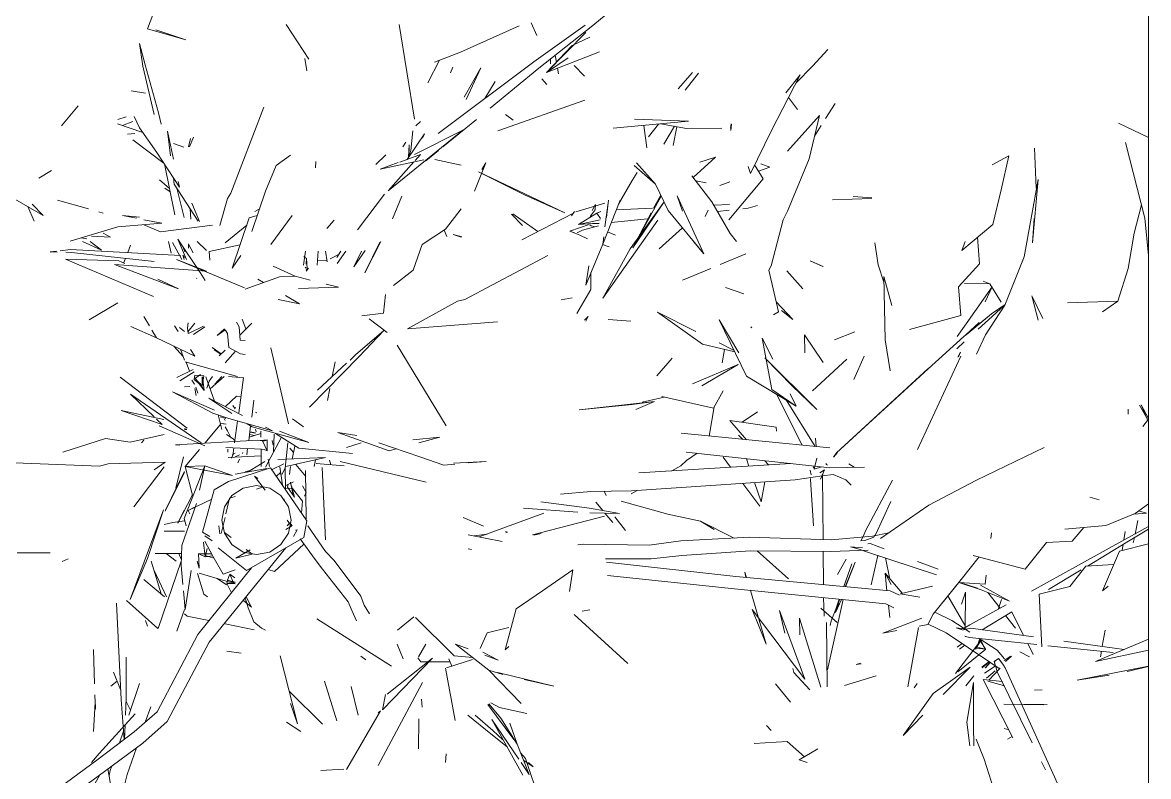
# Model space of a CAD drawing. Header units: millimetres. Extents: x -67152 to -48359, y -6192 to 21191.
# Drawn here: x -64962.7 to -64803.6, y 2557 to 2663.4 of the extents above; entities that cross this region are included whole.
import ezdxf

# ---------------------------------------------------------------- set-up
doc = ezdxf.new("R2010")
doc.units = ezdxf.units.MM
for name, color, linetype, lineweight in [('G-IMPT', 8, 'Continuous', 9), ('I-FURN', 30, 'Continuous', 9), ('L-PLNT', 71, 'Continuous', 9)]:
    doc.layers.add(name, color=color, linetype=linetype, lineweight=lineweight)

# ---------------------------------------------------------------- blocks, each defined once
blk = doc.blocks.new('PM_001 - PM_001-3564975-Nivel 1 Oficinas')
at = {"layer": 'I-FURN'}
blk.add_line((1578.57, -1900), (1578.57, 400), dxfattribs=at)
blk = doc.blocks.new('JARDIN VERTICAL_02 - JARDIN VERTICAL_02-V27-Nivel 1 Oficinas')
at = {"layer": 'G-IMPT'}
for p, q in [((-511.03, 85.77), (-509.02, 89.98)), ((-497.62, 89.47), (-508.31, 86.76)), ((-497.62, 89.47), (-492.37, 89.98)), ((-469.36, 89.98), (-471.3, 88.94)), ((-469.29, 89.81), (-471.29, 88.93)), ((-469.15, 89.9), (-471.22, 88.71)), ((-468.23, 89.18), (-469.26, 89.98)), ((-455.96, 88.09), (-457.31, 89.98)), ((-456, 89.7), (-456.31, 88.58)), ((-456, 89.7), (-455.85, 87.92)), ((-454.12, 89.98), (-452.29, 86.66)), ((-453.76, 89.98), (-451.9, 86.91)), ((-451.67, 89.98), (-450.62, 85.91)), ((-435.05, 82.51), (-438.21, 89.98)), ((-435.05, 82.51), (-436.64, 89.98)), ((-432.41, 79.93), (-434.41, 89.98)), ((-433.64, 86.97), (-434.34, 89.98)), ((-495.53, 87.96), (-499.52, 88.98)), ((-495.53, 87.96), (-490.55, 87.13)), ((-455.96, 88.09), (-454.26, 83.97)), ((-454.96, 88.5), (-453.03, 88.09)), ((-452.55, 87.99), (-451.81, 87.83)), ((-490.55, 87.13), (-485.93, 85.67)), ((-469.95, 87.13), (-470.69, 87.11)), ((-453.41, 86.7), (-452.21, 86.51)), ((-448.66, 80.12), (-452.29, 86.66)), ((-448.53, 81.35), (-451.9, 86.91)), ((-451.6, 86.42), (-450.71, 86.28)), ((-445.03, 83.47), (-450.62, 85.91)), ((-436.76, 86.56), (-436.96, 85.18)), ((-485.7, 78.53), (-485.93, 85.67)), ((-484.43, 83.5), (-485.93, 85.67)), ((-448.52, 81.14), (-448.76, 85.1)), ((-445.68, 84.31), (-445.03, 83.47)), ((-437.95, 78.01), (-436.96, 85.18)), ((-437.29, 75.77), (-436.33, 85)), ((-433.14, 84.45), (-432.41, 79.93)), ((-457.88, 83.03), (-458.26, 81.68)), ((-453.76, 78.17), (-454.26, 83.97)), ((-439.48, 83.86), (-437.2, 83.46)), ((-436.5, 83.34), (-435.71, 83.2)), ((-448.52, 81.14), (-445.65, 78.88)), ((-452.05, 79.18), (-453.99, 80.86)), ((-445, 73.44), (-448.66, 80.12)), ((-445.21, 75.85), (-448.02, 80.49)), ((-452.05, 79.18), (-451.85, 75.59)), ((-445.65, 78.88), (-444.57, 74.56)), ((-434.14, 69.73), (-414.47, 78.67)), ((-483.49, 75.08), (-486.68, 73.52)), ((-460.66, 65.67), (-465.26, 75.24)), ((-451.85, 75.59), (-448.07, 72.54)), ((-444.57, 74.56), (-437.14, 74.94)), ((-430.99, 73.86), (-431.08, 74.95)), ((-430.99, 73.86), (-431.06, 74.96)), ((-428.97, 75.65), (-429.05, 69.55)), ((-428.95, 75.21), (-429.05, 69.55)), ((-420.88, 74.89), (-419.74, 75.45)), ((-501.88, 74.12), (-507.54, 73.88)), ((-492.17, 72.4), (-503.11, 74.39)), ((-503.11, 74.39), (-494.16, 73.62)), ((-497.6, 73.84), (-494.16, 73.62)), ((-486.68, 73.52), (-483.24, 74.42)), ((-439.75, 64.91), (-438.54, 73.74)), ((-438.44, 64.68), (-437.45, 74.19)), ((-437.58, 72.92), (-436.05, 73.69)), ((-436.43, 71.8), (-435.72, 73.17)), ((-433.61, 68.61), (-423.58, 73.56)), ((-492.17, 72.4), (-485.38, 69.7)), ((-448.07, 72.54), (-450.03, 65.24)), ((-442.08, 70.68), (-438.73, 72.35)), ((-501.66, 69.17), (-506.42, 70.24)), ((-505.19, 67.92), (-506.42, 70.24)), ((-443.58, 70.37), (-445.85, 66.24)), ((-443.58, 70.37), (-445.18, 66.34)), ((-439.54, 66.47), (-442.08, 70.68)), ((-441.55, 69.8), (-439.74, 71.21)), ((-435.81, 70.56), (-435.21, 69.62)), ((-435.8, 70.62), (-435.06, 69.78)), ((-432.5, 66.61), (-424.29, 70.84)), ((-425.59, 69.62), (-425.4, 70.26)), ((-424.09, 70.06), (-424.49, 70.73)), ((-501.66, 69.17), (-496.76, 67.98)), ((-485.77, 69.17), (-488.38, 67.57)), ((-485.47, 69.73), (-484.16, 67.81)), ((-485.42, 69.7), (-483.75, 67.89)), ((-485.38, 69.7), (-481.19, 66.97)), ((-444.81, 67.28), (-442.57, 69.02)), ((-443.79, 69.21), (-442.41, 68.73)), ((-440.23, 64.75), (-443.04, 69.86)), ((-438.32, 66.08), (-436.68, 68.61)), ((-436.68, 68.61), (-435.43, 69.65)), ((-435.5, 68.81), (-434.48, 69.54)), ((-434.9, 69.22), (-435.5, 68.81)), ((-435.13, 69.07), (-435.5, 68.81)), ((-435.5, 68.81), (-435.06, 68.18)), ((-435.06, 68.18), (-434.32, 68.42)), ((-434.89, 67.7), (-434.08, 68.89)), ((-434.48, 69.54), (-434.34, 69.59)), ((-434.34, 69.59), (-434.14, 69.73)), ((-434.32, 68.42), (-433.61, 68.61)), ((-432.41, 67.45), (-434.12, 69.04)), ((-432.22, 69.34), (-432.5, 66.61)), ((-432.3, 67.29), (-431.61, 69.66)), ((-493.09, 63.64), (-496.76, 67.98)), ((-488.38, 67.57), (-488.75, 66.65)), ((-488.38, 67.57), (-488.43, 63.99)), ((-482.71, 64.25), (-487.96, 67.9)), ((-485.81, 66.91), (-487.96, 67.9)), ((-484.16, 67.81), (-481.15, 64.22)), ((-483.9, 67.51), (-480.93, 63.92)), ((-483.9, 67.51), (-481.15, 64.22)), ((-483.75, 67.89), (-481.97, 65.91)), ((-481.19, 66.97), (-478.42, 65.67)), ((-452.4, 67.72), (-453.24, 67.83)), ((-445.96, 66.89), (-447.23, 67.06)), ((-446.19, 63.17), (-445.96, 66.89)), ((-439.11, 61.4), (-434.89, 67.7)), ((-438.18, 66.1), (-436.8, 66.96)), ((-436.8, 66.96), (-438.07, 66.24)), ((-438.07, 66.24), (-436.77, 66.95)), ((-436.77, 66.95), (-438.02, 66.29)), ((-437.07, 65.75), (-436.79, 67.02)), ((-436.79, 67.02), (-436.92, 65.68)), ((-436.92, 65.68), (-436.8, 66.96)), ((-436.8, 66.96), (-436.77, 66.95)), ((-436.07, 66.09), (-436.77, 66.95)), ((-435, 68.32), (-435.06, 68.18)), ((-435.06, 68.18), (-434.68, 68.3)), ((-435.05, 67.46), (-434.26, 66.42)), ((-434.16, 66.47), (-435.02, 67.5)), ((-434.94, 67.62), (-434.16, 66.93)), ((-434.93, 67.63), (-434.16, 66.97)), ((-434.38, 68.32), (-433.4, 66.8)), ((-433.76, 68.32), (-432.69, 67.12)), ((-417.13, 68.07), (-421.29, 66.77)), ((-491.21, 66.1), (-494.95, 65.84)), ((-491.21, 66.1), (-487.93, 63.15)), ((-481.21, 64.22), (-482.93, 66.06)), ((-460.66, 65.67), (-457.12, 58.94)), ((-446.65, 63.54), (-449.83, 66.07)), ((-445.18, 66.34), (-446.18, 63.33)), ((-445.41, 65.81), (-446.17, 63.48)), ((-438.18, 66.1), (-438.07, 66.24)), ((-438.18, 66.1), (-438.13, 66.17)), ((-438.18, 66.1), (-436.92, 65.68)), ((-438.07, 66.24), (-438.02, 66.29)), ((-436.92, 65.68), (-438.07, 66.24)), ((-438.07, 66.24), (-436.8, 65.54)), ((-433.34, 62.72), (-438.02, 66.29)), ((-436.8, 65.54), (-438.02, 66.29)), ((-437.07, 65.75), (-437.59, 66)), ((-433.62, 63.07), (-436.01, 66.02)), ((-433.03, 65.31), (-431.6, 64.18)), ((-432.09, 65.27), (-426.09, 65.28)), ((-432.09, 65.27), (-426.47, 64.32)), ((-426, 65.28), (-423.17, 65.29)), ((-424.1, 65.65), (-421.29, 66.77)), ((-494.33, 64.07), (-493.09, 63.64)), ((-482.71, 64.25), (-480.96, 62.97)), ((-476.37, 58.84), (-480.93, 63.92)), ((-479.21, 62.91), (-480.19, 63.95)), ((-439.62, 64.09), (-444.83, 64.12)), ((-443.15, 63.55), (-444.83, 64.12)), ((-444.32, 61.65), (-440.2, 64.05)), ((-440.86, 62.19), (-439.21, 64.73)), ((-439.92, 64.19), (-440.23, 64.75)), ((-439.66, 63.57), (-439.92, 64.19)), ((-439.83, 62.81), (-439.64, 64.34)), ((-439.83, 62.81), (-439.47, 63.79)), ((-439.54, 63.8), (-439.75, 64.91)), ((-439.64, 64.34), (-439.54, 63.8)), ((-438.62, 64.02), (-438.55, 64.32)), ((-438.62, 64.02), (-438.59, 64.14)), ((-438.55, 64.32), (-438.44, 64.68)), ((-437.09, 62.96), (-437.58, 63.68)), ((-437.34, 64.04), (-436.78, 63.31)), ((-434.26, 64.79), (-430.38, 60.97)), ((-434.26, 64.79), (-430.52, 59.57)), ((-423.15, 64.77), (-426.47, 64.32)), ((-487.93, 63.15), (-483.89, 63.48)), ((-483.89, 63.48), (-481.92, 56.24)), ((-478.74, 63.42), (-478.03, 63.03)), ((-478.74, 63.42), (-478.06, 63.13)), ((-478.14, 63.46), (-464.98, 57.36)), ((-443.55, 61.03), (-446.65, 63.54)), ((-446.65, 63.54), (-441.74, 59.55)), ((-442.02, 59.78), (-440.86, 62.19)), ((-439.72, 63.2), (-439.83, 62.81)), ((-440.34, 58.85), (-439.11, 61.4)), ((-457.12, 58.94), (-452.42, 52.13)), ((-447.3, 60.03), (-450.58, 50.03)), ((-447.31, 60.03), (-450.46, 50.44)), ((-447.28, 60.02), (-450.46, 50.44)), ((-448.09, 60.29), (-449.18, 57.36)), ((-444.59, 54.89), (-445.68, 59.49)), ((-440.29, 58.82), (-441.74, 59.55)), ((-424.63, 55.33), (-430.52, 59.57)), ((-464.5, 45.91), (-476.37, 58.84)), ((-464.5, 45.91), (-476.36, 58.83)), ((-444.12, 57.68), (-444.59, 54.89)), ((-441.19, 57.97), (-439.05, 52.47)), ((-440.29, 58.82), (-440.05, 57.58)), ((-439.84, 57.51), (-431.49, 55.97)), ((-431.97, 57.31), (-431.36, 56.87)), ((-427.47, 58.12), (-424.63, 55.33)), ((-447.51, 52.77), (-444.69, 55.19)), ((-445.02, 53.51), (-444.4, 54.8)), ((-439.44, 54.43), (-439.05, 52.47)), ((-491.04, 51.82), (-488.59, 52.62)), ((-489.42, 52.61), (-485.3, 53.71)), ((-480.48, 52.79), (-489.42, 52.61)), ((-480.48, 52.79), (-476.1, 53.5)), ((-453.49, 50.03), (-460.67, 53.82)), ((-452.94, 51.41), (-457.63, 53.61)), ((-452.77, 51.02), (-453.23, 53.3)), ((-450.95, 52.65), (-451.7, 50.67)), ((-446.7, 53.46), (-449.67, 52.81)), ((-447.51, 52.77), (-445.91, 53.64)), ((-447.51, 52.77), (-445.04, 53.04)), ((-447.07, 31.69), (-445.02, 53.51)), ((-445.31, 31.5), (-443.2, 52.86)), ((-443.2, 52.86), (-442.64, 54.03)), ((-443.01, 53.26), (-441.29, 53.45)), ((-500.53, 50.9), (-500.69, 48.25)), ((-491.04, 51.82), (-494.14, 51.34)), ((-452.77, 51.22), (-452.94, 51.41)), ((-452.61, 51.18), (-452.77, 51.22)), ((-452.22, 45.14), (-452.77, 51.02)), ((-452.16, 49.92), (-452.61, 51.18)), ((-445.88, 50.8), (-450.02, 51.75)), ((-431.65, 47.04), (-433.02, 51.5)), ((-500.21, 45.37), (-500.43, 50.88)), ((-478.14, 49.81), (-474.86, 48.38)), ((-462.4, 44.98), (-462.5, 49.86)), ((-452.8, 49.74), (-453.49, 50.03)), ((-452.1, 49.34), (-452.8, 49.74)), ((-452.1, 49.34), (-452.38, 49.5)), ((-452.16, 49.92), (-452.1, 49.34)), ((-451.69, 50.35), (-451.7, 50.67)), ((-451.26, 47.89), (-451.12, 49.6)), ((-450.92, 49.1), (-450.58, 50.03)), ((-450.6, 45.1), (-450.78, 50.38)), ((-434.82, 49.31), (-434.62, 48.68)), ((-434.62, 48.68), (-434.75, 49.39)), ((-480.45, 45.65), (-481.59, 48.48)), ((-462.97, 47.64), (-462.49, 48.42)), ((-460.68, 47.23), (-459.96, 47.98)), ((-451.26, 47.89), (-450.92, 49.1)), ((-451.15, 48.28), (-451.26, 47.89)), ((-445.62, 47.13), (-449.1, 48.57)), ((-445.63, 46.93), (-448.84, 48.06)), ((-445.61, 47.18), (-448.58, 48.36)), ((-473.29, 42.54), (-477.73, 47.36)), ((-461.47, 45.46), (-460.68, 47.23)), ((-447.35, 46.06), (-449.51, 47.27)), ((-442.17, 45.71), (-443.85, 46.31)), ((-440.82, 45.14), (-443.84, 46.39)), ((-443.82, 46.63), (-441.98, 45.78)), ((-433.9, 44.63), (-443.8, 46.87)), ((-442, 45.74), (-443.26, 46.24)), ((-519.08, 42.5), (-521.43, 44.68)), ((-511.72, 44.38), (-513.84, 45.72)), ((-467.27, 23.98), (-465.22, 44.98)), ((-464.62, 24.69), (-462.4, 44.98)), ((-463.9, 45.48), (-464.58, 46.06)), ((-463.9, 45.48), (-464.5, 45.91)), ((-462.78, 44.64), (-462.86, 44.52)), ((-461.29, 43.88), (-461.47, 45.46)), ((-452.6, 33.6), (-452.22, 45.14)), ((-450.67, 33.74), (-450.6, 45.1)), ((-442.59, 43.72), (-440.54, 46.01)), ((-440.82, 45.14), (-440.15, 45)), ((-431.5, 44.59), (-440.58, 44.51)), ((-506.02, 42.04), (-512.13, 43.49)), ((-512.13, 43.49), (-507.09, 38.97)), ((-509.23, 42.8), (-510.73, 43.75)), ((-490.84, 44.01), (-491.63, 42.17)), ((-490.81, 43.98), (-491.63, 42.17)), ((-481.18, 41.38), (-477.25, 44.01)), ((-477.93, 35.8), (-470.64, 43.13)), ((-473.96, 39.64), (-470.62, 43.11)), ((-466.6, 42.95), (-465.41, 43.04)), ((-463.74, 43.15), (-462.21, 42.77)), ((-462.86, 44.52), (-462.99, 44.42)), ((-462.21, 42.77), (-462.53, 43.81)), ((-461.7, 43.57), (-462.1, 44.22)), ((-462.1, 44.22), (-461.88, 44.11)), ((-462.1, 44.22), (-460.81, 43.64)), ((-460.81, 43.64), (-461.7, 44.02)), ((-461.7, 44.02), (-461.31, 43.95)), ((-461.31, 43.95), (-452.26, 44.02)), ((-460.7, 40.09), (-461.29, 43.88)), ((-450.6, 44.03), (-445.91, 44.06)), ((-444.07, 44.09), (-441.44, 44.17)), ((-431.43, 43.68), (-441.18, 40.68)), ((-422.72, 43.28), (-421.17, 40.65)), ((-519.08, 42.5), (-516.77, 40.2)), ((-506.02, 42.04), (-498.64, 39.01)), ((-478.63, 41.45), (-481.18, 41.38)), ((-465.43, 42.9), (-472, 38.79)), ((-462.38, 42.77), (-462.52, 42.63)), ((-462.21, 42.77), (-462.38, 42.77)), ((-462.21, 42.77), (-462.32, 42.77)), ((-462.05, 42.19), (-461.4, 42.31)), ((-460.9, 42.25), (-460.73, 42.23)), ((-460.73, 42.23), (-454.21, 42.64)), ((-432.56, 41.46), (-442.39, 33.99)), ((-432.56, 41.46), (-442.27, 37.84)), ((-433.49, 39.89), (-431.07, 42.13)), ((-421.62, 41.41), (-423.77, 38.93)), ((-420.78, 41.78), (-421.17, 40.65)), ((-510.03, 36.73), (-517.86, 40.77)), ((-517.86, 40.77), (-515.32, 38.75)), ((-514.7, 39.14), (-512.99, 40.38)), ((-487.65, 41.16), (-490.2, 38.91)), ((-475.35, 33.18), (-471.12, 40.22)), ((-471.12, 40.22), (-473.45, 36.8)), ((-471.12, 40.22), (-472.84, 39.36)), ((-465.61, 41.07), (-472.8, 37.43)), ((-459.14, 16.97), (-460.7, 40.09)), ((-441.18, 40.68), (-438.8, 40.75)), ((-433.49, 39.89), (-434.09, 39.75)), ((-497.4, 38.4), (-498.64, 39.01)), ((-490.91, 36.69), (-497.4, 38.4)), ((-483.33, 39.74), (-485.85, 37.38)), ((-483.33, 39.74), (-484.6, 38.13)), ((-473.96, 39.64), (-477.93, 35.8)), ((-461.71, 18.01), (-463, 39.44)), ((-450.66, 34.72), (-446.73, 39.11)), ((-439.07, 38.59), (-442.27, 37.84)), ((-431.89, 37.29), (-429.32, 39.41)), ((-423.48, 34.29), (-423.77, 38.93)), ((-510.03, 36.73), (-503.97, 33.74)), ((-490.91, 36.69), (-490.28, 36.33)), ((-490.28, 36.33), (-484.41, 37.72)), ((-484.41, 37.72), (-484, 36.99)), ((-477.72, 36.92), (-480.69, 35.43)), ((-480.69, 35.43), (-473.45, 36.8)), ((-468.13, 37.4), (-469.07, 30.82)), ((-467.59, 37.45), (-468.13, 37.4)), ((-426.02, 36.02), (-425.3, 36.69)), ((-505.31, 35.2), (-504.86, 36.51)), ((-505.17, 34.33), (-503.19, 35.55)), ((-504.26, 34.89), (-504.86, 36.51)), ((-503.19, 35.55), (-497.4, 30.72)), ((-462.81, 36.3), (-463.4, 35.79)), ((-457.59, 35.25), (-460.41, 35.8)), ((-457.59, 35.25), (-460.31, 34.33)), ((-460.2, 32.68), (-456.98, 35.1)), ((-445.09, 33.74), (-437.51, 35.96)), ((-442.39, 33.99), (-437.51, 35.96)), ((-504.93, 33.44), (-503.97, 33.74)), ((-499.44, 34.76), (-499.04, 33.42)), ((-498.96, 32.7), (-499.04, 33.42)), ((-482.28, 33.97), (-482.18, 33.8)), ((-468.82, 32.59), (-470.31, 34.75)), ((-462.65, 33.54), (-463.69, 33.19)), ((-452.07, 23.93), (-452.6, 33.6)), ((-450.02, 24.04), (-450.67, 33.74)), ((-491.1, 29.47), (-492.61, 33.11)), ((-486.95, 32.81), (-487.85, 30.22)), ((-486.95, 32.81), (-487.85, 30.22)), ((-475.35, 33.18), (-483.3, 29.36)), ((-478.63, 32.12), (-483.3, 29.36)), ((-476.98, 32), (-474.27, 25.56)), ((-476.98, 32), (-473.95, 26.89)), ((-466.37, 33.18), (-469.07, 30.82)), ((-467.03, 32.06), (-466.42, 32.69)), ((-447.66, 32.98), (-446.93, 33.2)), ((-446.94, 33.12), (-447.66, 32.98)), ((-510.97, 31.02), (-510.32, 30.95)), ((-510.02, 31), (-510.92, 31.08)), ((-502.24, 29.42), (-502.77, 30.86)), ((-495.5, 30.91), (-499.94, 28.32)), ((-499.56, 30.78), (-499.46, 28.6)), ((-498.76, 30.76), (-498.59, 29.11)), ((-495.5, 30.91), (-494.34, 31.79)), ((-478.97, 31.44), (-480.02, 29.34)), ((-478.77, 31.54), (-479.84, 26.98)), ((-463.9, 29.9), (-462.49, 30.96)), ((-454.85, 26.71), (-452.48, 31.44)), ((-449.08, 13.42), (-447.07, 31.69)), ((-447.18, 13.56), (-445.31, 31.5)), ((-510.3, 24.72), (-510.34, 29.69)), ((-505.53, 26.6), (-506.27, 28.84)), ((-506.27, 28.84), (-503.4, 25.67)), ((-479.11, 30.08), (-477.2, 29.74)), ((-473.26, 29.9), (-470.81, 28.52)), ((-471.03, 28.64), (-466.89, 27.91)), ((-454.85, 26.71), (-453.69, 28.64)), ((-499.94, 28.32), (-503.63, 25.48)), ((-502.62, 27.5), (-502.91, 26.04)), ((-492.59, 27.16), (-500.81, 23.41)), ((-498.79, 27.78), (-497.9, 27.36)), ((-498.72, 22.15), (-492.59, 27.16)), ((-492.59, 27.16), (-494.33, 25.7)), ((-488.9, 24.15), (-490.56, 28.17)), ((-472.45, 21.22), (-470.81, 28.52)), ((-515.9, 23.55), (-518.21, 25.56)), ((-515.71, 24.53), (-518.11, 26.4)), ((-484.37, 20.63), (-479.84, 26.98)), ((-481.66, 26.04), (-484.37, 20.63)), ((-463.43, 24.74), (-464.45, 26.23)), ((-455.84, 22.08), (-454.85, 26.71)), ((-511.32, 25), (-511.6, 17.37)), ((-510.33, 14.36), (-511.32, 25)), ((-510.3, 24.72), (-510.95, 21.04)), ((-500.81, 23.41), (-498.62, 24.14)), ((-493.33, 20.85), (-496.26, 24.16)), ((-462.7, 23.92), (-463.43, 24.74)), ((-462.7, 23.92), (-461.99, 22.67)), ((-451.5, 19.47), (-452.07, 23.93)), ((-449.57, 19.75), (-450.02, 24.04)), ((-508.09, 21.52), (-510.61, 23.01)), ((-507.92, 22.86), (-510.54, 23.37)), ((-477.9, 22.7), (-475.39, 20.54)), ((-509.11, 19.36), (-510.93, 20.79)), ((-498.72, 22.15), (-502.42, 20.35)), ((-500.87, 21.1), (-499.06, 20.06)), ((-493.46, 17.15), (-500.76, 21.16)), ((-493.29, 16.77), (-499.96, 21.55)), ((-493.46, 17.15), (-499.94, 21.56)), ((-472.37, 21.55), (-471.68, 18.48)), ((-455.84, 22.08), (-457.67, 15.49)), ((-507.58, 19.12), (-510.73, 18.69)), ((-502.42, 20.35), (-505.45, 17.68)), ((-502.42, 20.35), (-505.07, 17.34)), ((-499.07, 19.94), (-498.84, 14.81)), ((-493.46, 17.15), (-498.39, 19.71)), ((-497.56, 19.19), (-497.04, 14.1)), ((-486.36, 12.91), (-497.34, 20.66)), ((-471.35, 17.05), (-471.78, 20.2)), ((-470.57, 9.58), (-471.78, 20.2)), ((-470.61, 17.56), (-471.78, 20.2)), ((-451.62, 10.23), (-451.5, 19.47)), ((-449.53, 13.3), (-449.57, 19.75)), ((-502.95, 17.06), (-504.11, 17.74)), ((-459.19, 17.74), (-458.72, 16.92)), ((-502.95, 17.06), (-499.6, 15.12)), ((-493.29, 16.77), (-486.36, 12.91)), ((-483.32, 13.65), (-483.09, 16.84)), ((-471.35, 17.05), (-470.57, 9.58)), ((-459.06, 11.19), (-459.14, 16.97)), ((-455.48, 14.58), (-453.53, 16.1)), ((-441.68, 8.83), (-434.76, 16.45)), ((-527.94, 15.25), (-524.83, 11.47)), ((-493.99, 12.89), (-500.2, 15.35)), ((-500.2, 15.35), (-499.5, 15.06)), ((-495.69, 13.57), (-495.22, 14.71)), ((-455.97, 15.27), (-456.7, 11)), ((-455.97, 15.27), (-456.05, 11.06)), ((-497.75, 13.4), (-500.16, 13.69)), ((-500.15, 13.68), (-496.41, 13.2)), ((-498.54, 9.08), (-499.76, 13.2)), ((-495, 13.06), (-493.99, 12.89)), ((-494.33, 12.94), (-493.99, 12.89)), ((-493.99, 12.89), (-488.19, 10.5)), ((-493.92, 12.87), (-493.59, 13.81)), ((-486.36, 12.91), (-487.64, 13.68)), ((-458.5, 13.39), (-459.09, 13.09)), ((-457.56, 11.9), (-456.38, 12.89)), ((-456.01, 13.19), (-454.68, 14.3)), ((-455.59, 13.14), (-452.96, 2.96)), ((-518.81, 3.88), (-524.83, 11.47)), ((-518.19, 4.95), (-521.13, 12.42)), ((-498.83, 11.82), (-499.57, 11.85)), ((-499.57, 11.85), (-498.71, 11.4)), ((-498.71, 11.4), (-499.51, 11.83)), ((-499.04, 11.83), (-498.83, 11.82)), ((-498.83, 11.82), (-497.86, 11.1)), ((-498.37, 12.06), (-498.56, 12.61)), ((-498.37, 12.06), (-498.44, 12.25)), ((-498.37, 12.06), (-497.61, 12.59)), ((-496.73, 9.48), (-498.37, 12.06)), ((-496.73, 9.48), (-497.42, 12.54)), ((-496.89, 11.46), (-496.9, 12.39)), ((-496.73, 9.48), (-496.89, 11.46)), ((-496.68, 11.06), (-496.58, 11.24)), ((-495.96, 10.01), (-496.58, 12.3)), ((-496.58, 11.24), (-496.48, 11.68)), ((-489.96, 11.23), (-487.64, 11.21)), ((-487.55, 11.2), (-484.17, 9.23)), ((-458.69, 6.9), (-459.06, 11.19)), ((-519.69, 3.14), (-524.91, 10.39)), ((-523.83, 10.48), (-518.19, 4.95)), ((-523.21, 11.06), (-522.04, 8.59)), ((-517.67, 10.33), (-519.19, 8.87)), ((-509.98, -1.95), (-514.29, 10.36)), ((-496.78, 10.16), (-496.73, 9.48)), ((-495.83, 8.24), (-496.74, 10.97)), ((-496.68, 11.06), (-496.67, 11.1)), ((-495.56, 9.26), (-495.96, 10.01)), ((-495.83, 8.24), (-495.25, 9.66)), ((-495.25, 9.66), (-494.71, 10.72)), ((-490.9, 10.94), (-488.19, 10.5)), ((-483.77, 10.85), (-483.24, 10.31)), ((-483.77, 10.85), (-483.11, 10.51)), ((-456.7, 11), (-457.6, 4.13)), ((-451.52, 9.36), (-451.62, 10.23)), ((-442.37, 11.06), (-442.14, 9.97)), ((-518.19, 4.95), (-522.04, 8.59)), ((-518.19, 4.95), (-520.27, 8.01)), ((-497.98, 8.46), (-498.57, 8.9)), ((-497.98, 8.46), (-498.42, 8.79)), ((-494.6, 1.45), (-498.36, 8.75)), ((-495.83, 8.24), (-495.96, 8.57)), ((-495.55, 8.9), (-495.83, 8.24)), ((-486.1, 7.01), (-486.38, 8.59)), ((-456.15, 9.38), (-456.69, 1.69)), ((-445.01, 4.4), (-448, 8.65)), ((-444.96, 8.2), (-448, 8.65)), ((-518.8, 6.51), (-518.02, 6.65)), ((-498.39, 7.54), (-504.16, -4.65)), ((-498.39, 7.54), (-500.94, 1.83)), ((-520.65, 6.19), (-519.68, 6.36)), ((-520.09, 5.49), (-519.41, 5.5)), ((-516.5, 4.99), (-517.33, 4.28)), ((-486.17, -6.58), (-492.35, 5.15)), ((-431.57, 5.96), (-433.52, -1.93)), ((-432.52, 1.79), (-431.57, 5.96)), ((-523.42, 3.56), (-525.21, 2.8)), ((-513.16, -3.01), (-518.81, 3.88)), ((-495.78, 3.74), (-498.24, 0.17)), ((-452.65, -4.55), (-456, 4.58)), ((-452.89, 3.16), (-453.13, 4.2)), ((-445.01, 4.4), (-442.48, 0.64)), ((-421.38, 1.97), (-414.1, 4.43)), ((-509.6, -10.37), (-519.69, 3.14)), ((-500.94, 1.83), (-504.16, -4.65)), ((-428.58, -1.68), (-427.72, 2.18)), ((-426.87, -2.8), (-419.03, 1.6)), ((-423.4, 0.82), (-419.12, 2.5)), ((-422.12, 1.32), (-421.38, 1.97)), ((-420.17, 3.04), (-421.1, 1.75)), ((-420.17, 3.04), (-420.79, 2.4)), ((-420.79, 1.36), (-419.12, 2.5)), ((-521.08, -7.18), (-524.79, 1.09)), ((-511.47, 0.25), (-512.27, -0.86)), ((-498.22, 0), (-496.63, 1.54)), ((-436.71, -0.9), (-442.48, 0.64)), ((-433.83, -3.21), (-429.12, 1.36)), ((-429.01, -3.35), (-424.04, 0.34)), ((-427.04, -1.51), (-423.4, 0.82)), ((-426.87, -2.8), (-421.26, 1.04)), ((-423.4, 0.82), (-426.36, -0.24)), ((-453.33, -0.55), (-453.43, -0.83)), ((-453.33, -0.55), (-453.21, -0.81)), ((-452.96, -6.12), (-452.01, -1.34)), ((-439.11, -3.46), (-439.88, -0.39)), ((-437.17, -0.39), (-436.71, -0.9)), ((-433.2, -1.23), (-433.83, -3.21)), ((-427.04, -1.51), (-429.1, -3.18)), ((-424.02, -1.2), (-425.3, -2.65)), ((-423.01, -0.63), (-424.83, -2.91)), ((-516.95, -2.31), (-514.54, -3.76)), ((-482.04, -14.7), (-483, -1.99)), ((-435.26, -1.9), (-436.38, -4.06)), ((-435.26, -1.9), (-435.95, -3.75)), ((-428.58, -1.68), (-429.23, -2.9)), ((-427.47, -5.13), (-425.3, -2.65)), ((-427.47, -6.18), (-424.83, -2.91)), ((-514.38, -6.41), (-518.87, -4.34)), ((-518.87, -4.34), (-514.71, -6.69)), ((-501.44, -5.22), (-505.46, -3.63)), ((-505.46, -3.63), (-504.49, -4.19)), ((-463.09, -6.12), (-463.31, -3.6)), ((-463.04, -8.17), (-463.31, -3.6)), ((-454.15, -3.95), (-455.39, -6.82)), ((-454.15, -3.95), (-454.21, -4.05)), ((-453.05, -3.46), (-452.79, -5.25)), ((-439.11, -3.46), (-436.88, -4.43)), ((-433.83, -3.21), (-437.52, -7.91)), ((-507.7, -9.69), (-511.57, -4.96)), ((-450.96, -6.12), (-450.87, -5.66)), ((-436.85, -6.12), (-437.52, -7.91)), ((-435.6, -5.46), (-435.85, -8.12)), ((-435.34, -5.51), (-434.16, -9.16)), ((-521.08, -7.18), (-519.67, -10.89)), ((-501.48, -17.43), (-510.05, -6.87)), ((-506.64, -13.69), (-510.05, -6.87)), ((-505.92, -10.81), (-505.13, -7.11)), ((-498.98, -7.1), (-496.09, -9.31)), ((-494.99, -7.02), (-495.34, -8.23)), ((-494.97, -7.09), (-495.34, -8.23)), ((-485.91, -7.63), (-486.17, -6.58)), ((-485.91, -7.63), (-482.04, -14.7)), ((-518.16, -8.61), (-518.97, -8.28)), ((-493.91, -12.62), (-496.09, -9.31)), ((-495.05, -9.15), (-495.97, -9.49)), ((-479.7, -16.13), (-468.31, -9.23)), ((-462.78, -9.57), (-462.92, -8)), ((-435.85, -8.12), (-441.29, -13.57)), ((-435.41, -8.86), (-434.42, -8.41)), ((-435, -11.7), (-435, -8.67)), ((-434.1, -9.32), (-426.72, -7.97)), ((-420.79, -9.3), (-422, -9.22)), ((-516.73, -11.84), (-519.95, -10.16)), ((-505.72, -12.1), (-507.18, -10.33)), ((-465.92, -13.11), (-466.72, -10.11)), ((-466.72, -10.11), (-466.36, -13.96)), ((-462.78, -9.57), (-463.93, -12.95)), ((-509.53, -12.31), (-505.94, -14.74)), ((-509.53, -12.31), (-508.93, -12.57)), ((-504.56, -18.55), (-505.89, -12.4)), ((-490.32, -13.91), (-493.91, -12.62)), ((-463.3, -24.22), (-460.37, -12.04)), ((-435.72, -13.15), (-437.5, -12.1)), ((-435.54, -11.18), (-430.46, -17.57)), ((-435.54, -11.18), (-428.26, -18.19)), ((-434.99, -12.8), (-435, -11.86)), ((-432.07, -12.58), (-420.37, -18.83)), ((-428.59, -12.64), (-429.76, -12.73)), ((-511.64, -13.68), (-524.96, -15.89)), ((-510.66, -13.51), (-511.31, -12.84)), ((-507.2, -14.24), (-509.98, -13.93)), ((-506.31, -14.49), (-507.2, -14.24)), ((-505.77, -13.62), (-506.63, -12.86)), ((-505.56, -15.78), (-506.63, -12.86)), ((-501.48, -17.43), (-505.59, -13.78)), ((-490.32, -13.91), (-488.13, -16.66)), ((-465.92, -18.72), (-463.93, -12.95)), ((-439.46, -16.08), (-441.36, -13.78)), ((-434.99, -12.8), (-435.59, -13.24)), ((-422.75, -13.14), (-426.96, -13.07)), ((-507.7, -15.34), (-508.35, -14.94)), ((-507.99, -14.47), (-506.26, -14.53)), ((-507.84, -14.46), (-506.26, -14.52)), ((-497.55, -16.8), (-500.77, -15.48)), ((-437.5, -16.13), (-435.41, -15.31)), ((-504.56, -18.55), (-505.48, -16)), ((-464.81, -17.27), (-467.38, -24.51)), ((-464.81, -17.27), (-465.07, -16.27)), ((-434.41, -16.94), (-441.08, -27.49)), ((-505.24, -19.17), (-506.59, -17.76)), ((-501.01, -17.95), (-496.01, -21.77)), ((-494.33, -18.44), (-489.91, -20.7)), ((-494.25, -18.62), (-489.91, -20.7)), ((-486.87, -17.79), (-484.22, -18.1)), ((-484.22, -18.1), (-483.87, -21.14)), ((-483.44, -20.12), (-481.49, -17.57)), ((-481.8, -18.03), (-478.33, -22.04)), ((-481.8, -18.03), (-478.1, -21.52)), ((-428.25, -18.2), (-430.41, -17.79)), ((-427.82, -18.83), (-428.11, -18.5)), ((-428.11, -18.5), (-419.79, -23.31)), ((-443.01, -20.79), (-441.79, -20.08)), ((-435.29, -20.59), (-435.83, -21.27)), ((-490.78, -22.25), (-493.08, -20.68)), ((-492.97, -21.17), (-490.78, -22.25)), ((-478.33, -22.04), (-477.61, -22.81)), ((-478.1, -21.52), (-470.97, -28.55)), ((-466.96, -21.87), (-467.38, -24.51)), ((-465.91, -21.24), (-465.27, -23.3)), ((-449.33, -25.07), (-444.3, -21.3)), ((-444.3, -21.3), (-443.01, -20.79)), ((-442.16, -22.5), (-440.79, -21.88)), ((-427.47, -21.68), (-431.53, -22.66)), ((-492.97, -23.41), (-491.24, -24.64)), ((-477.17, -23.3), (-473.38, -27.4)), ((-465.15, -30.06), (-464.41, -22.45)), ((-463.03, -27.59), (-462.67, -23.65)), ((-448.11, -26.69), (-443.46, -23.05)), ((-443.46, -23.05), (-442.16, -22.5)), ((-419.68, -26.93), (-419.85, -23.7)), ((-419.81, -23.3), (-419.79, -23.31)), ((-497.37, -25.03), (-496.19, -26.07)), ((-492.97, -24.09), (-492.1, -24.68)), ((-492.58, -24.36), (-492.04, -25.33)), ((-491.91, -25.6), (-492.04, -25.33)), ((-488.34, -26.16), (-487.9, -24.42)), ((-487.72, -30.07), (-487.9, -24.42)), ((-475.29, -25.33), (-477.36, -24.91)), ((-450.59, -26.26), (-449.33, -25.07)), ((-426.66, -24.66), (-432.3, -26.42)), ((-491.5, -26.03), (-492.98, -26.28)), ((-491.63, -27.39), (-491.68, -26.06)), ((-471.89, -26.01), (-473.61, -25.66)), ((-463.85, -26.26), (-463.55, -32.99)), ((-463.85, -26.26), (-462.59, -31.89)), ((-463.46, -25.71), (-462.84, -25.53)), ((-452.21, -26.29), (-462.45, -26.75)), ((-454.21, -28.79), (-450.59, -26.26)), ((-449.44, -27.75), (-448.11, -26.69)), ((-426.19, -26.69), (-430.81, -31.36)), ((-504.73, -27.71), (-505.65, -27.62)), ((-490.99, -27.44), (-492.98, -27.29)), ((-489.46, -30.58), (-488.91, -28.43)), ((-468.18, -36.63), (-465.99, -28.63)), ((-467.59, -32.76), (-465.99, -28.63)), ((-462.57, -27.89), (-463.53, -27.69)), ((-452.37, -29.86), (-449.44, -27.75)), ((-524.97, -31.84), (-520.1, -28.65)), ((-520.18, -29.21), (-518.43, -28.89)), ((-490.99, -29.39), (-492.98, -29.09)), ((-492.05, -29.15), (-492.23, -29.34)), ((-491.98, -28.94), (-492.05, -29.15)), ((-490.51, -28.88), (-491.98, -28.94)), ((-491.13, -29.02), (-491.98, -28.94)), ((-490.73, -29.13), (-490.59, -29.02)), ((-490.59, -28.69), (-490.29, -29.02)), ((-490.59, -28.69), (-490.18, -29.02)), ((-486.71, -31.91), (-485.56, -29.95)), ((-485.56, -29.95), (-486.14, -32.96)), ((-468.19, -29.39), (-469.32, -30.93)), ((-467.24, -33.32), (-465.15, -30.06)), ((-461.19, -29.07), (-462.85, -30.45)), ((-462.42, -34.06), (-454.91, -28.93)), ((-455.2, -29.02), (-462, -29.08)), ((-459.84, -29.5), (-458.9, -29.02)), ((-457.67, -29.52), (-459.49, -30.93)), ((-458.41, -29.25), (-458.95, -29.02)), ((-458.41, -29.25), (-458.82, -29.07)), ((-457.67, -29.52), (-455.99, -29.66)), ((-452.54, -29.33), (-454.91, -28.93)), ((-452.54, -29.33), (-447.88, -37.43)), ((-451.64, -29.33), (-447.77, -33.5)), ((-425.18, -29.77), (-426.51, -31.78)), ((-505.08, -33.24), (-506.54, -31.2)), ((-493.94, -33.98), (-498.03, -30.97)), ((-490.87, -33.65), (-489.47, -30.58)), ((-489.46, -30.58), (-489.37, -32.75)), ((-468.62, -31.5), (-479.33, -33.98)), ((-462.37, -31.97), (-465.91, -31.59)), ((-463.64, -30.98), (-465.47, -30.6)), ((-465.17, -31.29), (-464.58, -30.79)), ((-462.26, -31.26), (-462.57, -31.2)), ((-461.45, -31.35), (-462.26, -31.26)), ((-459.89, -31.89), (-460.44, -30.81)), ((-460.35, -31.24), (-458.99, -30.94)), ((-459.69, -31.62), (-460.08, -31.56)), ((-458.25, -30.66), (-459.85, -31.08)), ((-458.25, -30.66), (-459.69, -31.62)), ((-459.54, -31.89), (-459.49, -30.93)), ((-458.73, -30.85), (-458.99, -30.94)), ((-458.48, -32.58), (-456.9, -31.52)), ((-456.9, -31.52), (-455.03, -31.14)), ((-455.03, -31.71), (-454.17, -31.08)), ((-455.03, -31.14), (-453.16, -31.52)), ((-454.21, -30.99), (-454.64, -31.29)), ((-454.64, -31.29), (-454.41, -31.53)), ((-454.64, -31.29), (-454.21, -31.71)), ((-454.17, -31.08), (-453.7, -31.89)), ((-453.58, -30.53), (-453.64, -30.3)), ((-453.64, -30.3), (-452.7, -30.78)), ((-453.16, -31.52), (-451.57, -32.58)), ((-435.88, -32.67), (-426.25, -30.25)), ((-429.14, -31.21), (-426.25, -30.25)), ((-505.08, -33.24), (-501.46, -34.76)), ((-487.64, -37.63), (-489.37, -32.75)), ((-462.5, -34.75), (-466.71, -32.51)), ((-462.12, -33.92), (-462.97, -32.18)), ((-462.13, -33.92), (-462.97, -32.18)), ((-459.94, -32.36), (-462.53, -32.72)), ((-459.27, -31.91), (-462.37, -31.97)), ((-462.37, -31.97), (-461.45, -32.44)), ((-461.18, -33.22), (-461.75, -32.62)), ((-459.54, -34.16), (-458.48, -32.58)), ((-457.56, -31.97), (-458.02, -32.16)), ((-451.57, -32.58), (-450.51, -34.16)), ((-451.08, -31.89), (-437.8, -42.69)), ((-435.83, -32.66), (-435.88, -32.67)), ((-495.75, -36.7), (-501.46, -34.76)), ((-467.62, -33.75), (-469.37, -39.91)), ((-468.13, -34.75), (-467.62, -33.75)), ((-464.64, -33.61), (-467.15, -33.54)), ((-466.33, -34.5), (-464.82, -34.53)), ((-466.33, -34.5), (-466.24, -35.51)), ((-466.24, -34.65), (-466.3, -35.85)), ((-466.25, -33.82), (-465.6, -33.69)), ((-466.24, -35.51), (-466.24, -34.65)), ((-466.19, -35.17), (-466.22, -34.9)), ((-464.82, -34.53), (-466.19, -35.17)), ((-465.6, -33.69), (-465.82, -33.51)), ((-465, -34.94), (-465.03, -35.33)), ((-464.82, -34.53), (-465, -34.94)), ((-464.82, -34.53), (-464.9, -34.72)), ((-463.62, -34.39), (-462.57, -34.17)), ((-463.55, -34.37), (-463.62, -34.39)), ((-463.3, -34.31), (-463.41, -34.34)), ((-461.8, -37.31), (-463.3, -34.83)), ((-460.46, -39.96), (-462.42, -34.06)), ((-461.48, -39.04), (-462.3, -34.57)), ((-461.21, -36.29), (-459.23, -34.82)), ((-459.91, -36.03), (-459.54, -34.16)), ((-450.51, -34.16), (-450.14, -36.03)), ((-448.04, -34.36), (-447.77, -33.5)), ((-439.78, -35.31), (-439.47, -34.75)), ((-501.16, -39.63), (-513.32, -35)), ((-498.91, -35.63), (-498.58, -36.26)), ((-497.7, -37.05), (-498.02, -35.93)), ((-489.03, -35.85), (-488.56, -35.05)), ((-469.55, -36.7), (-471.94, -36.4)), ((-470.14, -35.99), (-470.25, -36.18)), ((-467.49, -36.09), (-467.85, -36.18)), ((-466.73, -35.39), (-467.59, -35.4)), ((-467.35, -36.18), (-467.46, -36.97)), ((-467.29, -36.18), (-467.45, -36.97)), ((-467.24, -35.4), (-466.73, -37.06)), ((-466.97, -36.29), (-467.11, -37.01)), ((-465.63, -47.44), (-466.3, -35.85)), ((-465.28, -40.37), (-465.03, -35.33)), ((-462.57, -35.35), (-465.03, -35.37)), ((-464.07, -35.36), (-463.85, -40.01)), ((-460.9, -35.83), (-461.21, -36.29)), ((-459.91, -36.03), (-459.54, -37.9)), ((-459.39, -36.03), (-459.69, -35.16)), ((-450.14, -36.03), (-450.51, -37.9)), ((-442.65, -37.18), (-440.66, -36.39)), ((-440.66, -36.39), (-439.78, -35.31)), ((-439.52, -36.33), (-440.38, -40.47)), ((-497.7, -37.05), (-490.58, -39.46)), ((-494.18, -40.47), (-496.64, -37.41)), ((-487.8, -37.7), (-491.79, -47.33)), ((-483.39, -38.06), (-482.01, -37.51)), ((-482.82, -36.7), (-481.12, -38.39)), ((-480.36, -37.61), (-480.41, -38.34)), ((-478.41, -37.61), (-478.47, -38.27)), ((-475.27, -40), (-475.11, -37.87)), ((-470.14, -38.54), (-475.13, -37.86)), ((-472.21, -42.75), (-469.78, -37.98)), ((-468.18, -36.63), (-468.63, -37.32)), ((-466.23, -37.12), (-468.33, -36.86)), ((-464.24, -37.38), (-465.12, -37.27)), ((-464.41, -38.02), (-464.58, -37.96)), ((-461.81, -37.61), (-462.01, -36.95)), ((-458.48, -39.49), (-459.54, -37.9)), ((-450.51, -37.9), (-451.57, -39.49)), ((-447.88, -37.43), (-451.1, -41.44)), ((-450.2, -36.63), (-450.87, -37.48)), ((-450.81, -36.9), (-449.64, -38.94)), ((-449.64, -38.94), (-450.2, -36.63)), ((-448.27, -36.74), (-438.85, -44.33)), ((-444.19, -37.49), (-442.72, -36.73)), ((-444.06, -37.6), (-442.65, -37.18)), ((-443.67, -37.87), (-442.72, -36.73)), ((-500.42, -40.11), (-501.16, -39.63)), ((-493.89, -38.34), (-492.95, -42.7)), ((-492.38, -38.23), (-490.58, -39.46)), ((-482.32, -38.47), (-482.97, -38.85)), ((-480.41, -38.34), (-482.32, -38.47)), ((-479.39, -39.92), (-478.47, -38.27)), ((-478.87, -39), (-477.24, -40.47)), ((-477.35, -46.1), (-475.28, -38.72)), ((-472.5, -38.84), (-472.44, -38.23)), ((-471.05, -40.39), (-472.5, -38.84)), ((-470.08, -39.52), (-472.21, -42.75)), ((-470.73, -39.04), (-471.18, -39.35)), ((-470.93, -38.94), (-470.85, -39.04)), ((-465.91, -39.12), (-469.02, -38.7)), ((-466.57, -39.6), (-467.61, -40.14)), ((-466.5, -39.33), (-467.12, -40.26)), ((-466.2, -39.04), (-466.5, -39.33)), ((-464.48, -39.32), (-465.22, -39.21)), ((-464.18, -39.37), (-464.48, -39.32)), ((-464.45, -39.04), (-464.24, -39.48)), ((-463.97, -39.04), (-464.24, -38.41)), ((-463.77, -39.53), (-464.18, -39.37)), ((-463.09, -38.64), (-463.63, -38.4)), ((-461.32, -39.39), (-462.67, -43.32)), ((-461.32, -39.39), (-462.58, -46.11)), ((-456.9, -40.55), (-458.48, -39.49)), ((-458.1, -39.82), (-458.37, -39.04)), ((-452.54, -39.61), (-453.26, -40.53)), ((-451.57, -39.49), (-453.16, -40.55)), ((-448, -39.04), (-447.4, -40.71)), ((-447.53, -44.11), (-446.03, -39.04)), ((-446.85, -39.08), (-447.4, -39.77)), ((-447.4, -39.77), (-446.16, -39.27)), ((-446.13, -39.04), (-446.55, -40.13)), ((-446.55, -40.13), (-446.26, -39.04)), ((-446.09, -39.04), (-446.16, -39.27)), ((-446.05, -40.19), (-446.06, -39.04)), ((-446.01, -39.04), (-446.05, -40.19)), ((-446.05, -40.19), (-444.76, -39.57)), ((-436.21, -38.2), (-436.53, -40.21)), ((-500.42, -40.11), (-496.6, -41.18)), ((-482.03, -40.56), (-481.08, -41.59)), ((-481.34, -40.12), (-481.9, -40.47)), ((-481.87, -40.47), (-481.08, -41.57)), ((-479.39, -39.92), (-481.34, -40.12)), ((-478.5, -41), (-479.37, -42.27)), ((-479.04, -41.98), (-478.45, -41.05)), ((-479.03, -40.47), (-478.23, -41.28)), ((-473.57, -42.57), (-475.27, -40.58)), ((-474.2, -41.91), (-475.27, -40.91)), ((-470.11, -42.17), (-469.37, -39.91)), ((-467.81, -40.93), (-469.87, -41.44)), ((-469.4, -40.47), (-469.61, -41.17)), ((-469.37, -40.37), (-469.46, -40.68)), ((-469.26, -40.53), (-469.07, -40.47)), ((-468.54, -40.32), (-468.72, -41.16)), ((-468.54, -40.32), (-468.62, -40.69)), ((-465.87, -43.34), (-468.46, -41.16)), ((-467.61, -40.14), (-468.2, -40.47)), ((-464.61, -40.09), (-465.03, -40.09)), ((-459.27, -42), (-460.46, -39.96)), ((-455.89, -40.35), (-458.1, -39.82)), ((-455.03, -40.92), (-456.9, -40.55)), ((-453.13, -41.01), (-455.38, -40.47)), ((-453.16, -40.55), (-455.03, -40.92)), ((-453.08, -41.19), (-454.21, -41.33)), ((-447.4, -40.71), (-449.91, -42.18)), ((-447.08, -39.91), (-447.4, -39.77)), ((-447.4, -39.77), (-446.55, -40.13)), ((-445.86, -40.28), (-446.77, -41.56)), ((-446.55, -40.13), (-446.05, -40.19)), ((-495.71, -49.6), (-496.67, -42.23)), ((-492.95, -42.7), (-491.71, -42.59)), ((-474.61, -42.69), (-475.27, -42.25)), ((-471.81, -41.94), (-475.26, -43.18)), ((-473.66, -43.05), (-474.61, -42.69)), ((-473.66, -43.05), (-474.02, -42.91)), ((-470.54, -41.97), (-473.12, -47.89)), ((-470.11, -42.17), (-473.12, -47.89)), ((-453.32, -43.64), (-459.27, -42)), ((-456.35, -45.67), (-457.98, -42.35)), ((-452.69, -42.61), (-453.32, -43.64)), ((-452.11, -42.27), (-452.81, -43.31)), ((-449.91, -42.18), (-452.04, -43.34)), ((-450.25, -42.37), (-450.26, -44.2)), ((-450, -43.26), (-449.65, -42.03)), ((-449.85, -43.25), (-449.98, -42.19)), ((-444.54, -43.48), (-444.19, -42.92)), ((-440.84, -42.75), (-441.47, -45.82)), ((-437.8, -42.69), (-426.57, -48.62)), ((-502.46, -47.65), (-497.21, -44.24)), ((-499.76, -45.15), (-497.16, -44.05)), ((-494.67, -47.15), (-489.99, -43.96)), ((-494.33, -44.4), (-493.09, -43.1)), ((-490.15, -43.07), (-491.79, -47.33)), ((-491.11, -56.06), (-490.15, -43.07)), ((-488.83, -43.27), (-489.99, -43.96)), ((-489.19, -44.45), (-489.12, -44.48)), ((-482.38, -43.49), (-481.36, -45.65)), ((-482.32, -43.32), (-481.22, -44.9)), ((-475.19, -44.45), (-475.57, -43.93)), ((-475.49, -44.73), (-475.38, -43.48)), ((-473.93, -43.72), (-475.38, -43.48)), ((-473.32, -43.43), (-475.26, -43.65)), ((-473.93, -43.72), (-475.26, -43.68)), ((-475.19, -44.45), (-475.1, -44.64)), ((-475.19, -44.45), (-475.01, -44.69)), ((-473.93, -43.72), (-475.01, -44.69)), ((-474.85, -44.84), (-473.93, -43.72)), ((-474.34, -43.99), (-473.32, -43.43)), ((-473.32, -43.43), (-474.27, -44.14)), ((-474.08, -43.85), (-473.32, -43.43)), ((-472.94, -44.29), (-473.77, -44.6)), ((-472.6, -44.53), (-473.59, -44.72)), ((-472.8, -53.81), (-465.91, -43.84)), ((-468.33, -49.77), (-465.49, -43.34)), ((-462.58, -46.11), (-464.99, -44.08)), ((-455.24, -46.25), (-462.67, -43.32)), ((-459.23, -44.05), (-462.67, -43.32)), ((-462.67, -43.32), (-462.58, -46.11)), ((-457.34, -44.52), (-451.41, -46.59)), ((-451.9, -43.53), (-449.85, -43.25)), ((-451, -43.01), (-449.85, -43.25)), ((-448.25, -44.11), (-450.32, -44.21)), ((-450.26, -44.18), (-449.85, -43.25)), ((-449.2, -44.4), (-448.25, -44.11)), ((-447.48, -44.37), (-444.54, -43.48)), ((-438.85, -44.33), (-427.93, -50.03)), ((-524.36, -51.42), (-522.81, -45.99)), ((-524.21, -50.25), (-522.81, -45.99)), ((-509.09, -44.93), (-507.7, -45.5)), ((-507.7, -45.62), (-508.89, -45.35)), ((-498.94, -45.37), (-497.5, -45.32)), ((-494.67, -47.15), (-491.8, -45.93)), ((-493.4, -45.61), (-494, -45.61)), ((-492.76, -44.97), (-493.97, -45.65)), ((-493.4, -45.61), (-493.77, -45.61)), ((-482.14, -45.77), (-482.85, -45.66)), ((-481.58, -45.71), (-482.83, -44.73)), ((-481.37, -45.69), (-482.14, -45.77)), ((-480.73, -50.13), (-478.18, -44.72)), ((-479.12, -45.36), (-478.18, -44.72)), ((-476.04, -45.47), (-477.3, -45.95)), ((-475.17, -47.26), (-476.28, -44.99)), ((-474.66, -46.86), (-475.93, -44.83)), ((-475.49, -44.73), (-474.85, -44.84)), ((-468, -45.83), (-475.18, -55.3)), ((-474.23, -44.77), (-474.77, -45.16)), ((-474.23, -44.77), (-474.29, -44.82)), ((-474.21, -44.77), (-474.27, -44.79)), ((-473.83, -46.2), (-473.87, -45.46)), ((-467.83, -45.88), (-467.97, -46.2)), ((-467.83, -45.88), (-467.85, -46.2)), ((-467.75, -46.2), (-467.83, -45.88)), ((-458.37, -45.01), (-462.58, -46.11)), ((-458.59, -45.07), (-454.57, -47.13)), ((-456.35, -45.67), (-456.83, -44.77)), ((-455.89, -45.42), (-456.35, -45.67)), ((-455.24, -46.25), (-454.21, -45.94)), ((-447.9, -45.25), (-442.42, -46.09)), ((-445.05, -46.33), (-442.42, -46.09)), ((-441.47, -45.82), (-441.8, -46.2)), ((-508.18, -47.74), (-507.65, -46.27)), ((-502.03, -46.92), (-506.93, -50.09)), ((-498.1, -47.54), (-505.29, -49.03)), ((-502.46, -47.65), (-503.32, -47.76)), ((-502.81, -47.09), (-502.03, -46.92)), ((-497.75, -46.25), (-501.86, -47.26)), ((-491.79, -46.56), (-494.21, -47.91)), ((-493.63, -46.41), (-492.91, -46.15)), ((-493.22, -62.31), (-492.38, -46.74)), ((-492.1, -46.2), (-492.4, -46.44)), ((-491.8, -46.22), (-492.4, -46.44)), ((-491.11, -56.06), (-487.67, -47.04)), ((-489.03, -49.94), (-487.67, -47.04)), ((-482.42, -47.6), (-481.64, -47.08)), ((-482.22, -46.88), (-481.65, -46.2)), ((-478.1, -46.37), (-479.58, -47.68)), ((-479.14, -46.75), (-477.61, -46.2)), ((-465.63, -47.44), (-465.6, -46.84)), ((-463.96, -46.33), (-459.51, -47.4)), ((-461.55, -46.39), (-461.9, -46.2)), ((-461.74, -46.2), (-456.27, -48.93)), ((-461.55, -46.39), (-456.43, -48.87)), ((-454.57, -47.13), (-456.44, -46.25)), ((-454.92, -46.2), (-454.68, -47.85)), ((-453.45, -46.2), (-453.44, -49.07)), ((-448.62, -46.67), (-451.41, -46.59)), ((-450.28, -46.62), (-450.3, -50.33)), ((-450.29, -48.76), (-449.2, -47.35)), ((-450.28, -46.99), (-449.5, -46.64)), ((-449.2, -46.65), (-439.72, -49.93)), ((-448.62, -46.67), (-445.95, -46.42)), ((-442.42, -46.21), (-439.36, -47.26)), ((-509.91, -48.6), (-505.98, -47.76)), ((-506.43, -48.16), (-509.91, -48.6)), ((-508.72, -53.49), (-505.35, -49.07)), ((-503.05, -49.71), (-501.81, -48.31)), ((-501.86, -48.99), (-501.34, -48.21)), ((-494.33, -48.46), (-492.7, -48.07)), ((-470.5, -55.16), (-469.21, -49.12)), ((-466.02, -53.89), (-467.11, -49.07)), ((-462.94, -56.98), (-463.22, -48.92)), ((-463.22, -48.92), (-462.11, -50.48)), ((-462.52, -49.06), (-456.91, -53.36)), ((-462.52, -49.06), (-462.52, -49.07)), ((-443.83, -53.87), (-456.49, -49.18)), ((-449.6, -51.43), (-456.49, -49.18)), ((-454.68, -47.85), (-454.38, -49.07)), ((-447.92, -50.5), (-444.19, -48.73)), ((-444.19, -49.02), (-446.65, -51.93)), ((-426.57, -48.62), (-423.54, -52.06)), ((-529.9, -49.34), (-524.36, -51.42)), ((-519.3, -51.77), (-512.53, -49.88)), ((-519.1, -52.08), (-512.27, -50.48)), ((-510.89, -49.47), (-512.53, -49.88)), ((-510.38, -52.57), (-506.93, -50.09)), ((-497.42, -51.93), (-496.92, -49.38)), ((-496.42, -55.62), (-496.92, -49.38)), ((-496.71, -51.93), (-495.71, -49.6)), ((-492.79, -62.14), (-491.54, -50.5)), ((-491.85, -63), (-486.57, -50.57)), ((-480.73, -50.13), (-482.33, -53.75)), ((-481.83, -50.8), (-480.73, -50.13)), ((-472.8, -53.81), (-469.6, -50.5)), ((-470.5, -55.16), (-468.5, -49.35)), ((-469.26, -50.14), (-468.5, -49.35)), ((-444.59, -49.5), (-449.2, -50.91)), ((-439.73, -49.97), (-443.67, -54.4)), ((-427.93, -50.03), (-425.11, -53.31)), ((-522.29, -52.55), (-519.3, -51.77)), ((-522.29, -52.55), (-519.43, -52.13)), ((-519.43, -52.13), (-519.1, -52.08)), ((-515.64, -53.72), (-515.31, -51.68)), ((-510.98, -55.65), (-509.72, -52.1)), ((-483.77, -51.93), (-482.43, -51.13)), ((-466.29, -51.93), (-465.91, -52.27)), ((-443.83, -53.87), (-449.6, -51.43)), ((-440.03, -51.44), (-440.84, -51.69)), ((-428.66, -50.97), (-426.48, -51.73)), ((-423.54, -52.06), (-419.55, -57.49)), ((-510.38, -52.57), (-511.99, -53.3)), ((-510.73, -54.93), (-511.27, -53.49)), ((-509.51, -54.26), (-509.59, -53.23)), ((-498.02, -54.96), (-497.76, -52.55)), ((-498.02, -54.96), (-497.62, -52.96)), ((-492.78, -54.22), (-493.82, -53.81)), ((-466.02, -53.89), (-466.53, -57.37)), ((-431.97, -52.54), (-427.47, -54.05)), ((-428.21, -53.8), (-429.41, -54.43)), ((-422.06, -58.26), (-427.66, -53.15)), ((-425.11, -53.31), (-421.13, -58.59)), ((-422.86, -52.98), (-419.11, -54.29)), ((-511.55, -55.61), (-511.94, -54.44)), ((-496.42, -55.62), (-494.4, -62.36)), ((-491.3, -54.79), (-491.97, -54.53)), ((-491.61, -55.45), (-491.85, -63)), ((-491.61, -55.45), (-491.22, -54.62)), ((-485.71, -55.61), (-483.27, -59.68)), ((-429.71, -55.15), (-443.29, -55.8)), ((-429.94, -54.41), (-435.69, -54.42)), ((-431.12, -55.22), (-433.53, -56.21)), ((-427.47, -54.52), (-429.94, -54.41)), ((-424.06, -54.72), (-429.71, -55.15)), ((-424.1, -54.66), (-426.1, -54.58)), ((-425.22, -54.81), (-423.57, -55.36)), ((-419.11, -54.29), (-413.16, -55.82)), ((-495.53, -57.66), (-494.95, -56.66)), ((-494.95, -56.66), (-495.1, -59.34)), ((-462.94, -56.98), (-462.65, -58.21)), ((-432.3, -55.71), (-431.59, -56.6)), ((-420.31, -56.45), (-419.66, -56.67)), ((-412.75, -55.75), (-419.9, -57.02)), ((-419.66, -56.67), (-418.97, -56.85)), ((-498.52, -58.29), (-498.34, -57.66)), ((-494.33, -60.62), (-493.13, -57.93)), ((-494.33, -59.54), (-493.13, -57.93)), ((-466.53, -57.37), (-464.62, -63.38)), ((-462.65, -58.21), (-463.15, -71.38)), ((-429.25, -58.83), (-430.34, -58.86)), ((-425.16, -59.05), (-429.25, -58.83)), ((-428.32, -58.78), (-429.01, -58.78)), ((-429.01, -58.78), (-428.4, -58.87)), ((-420.79, -59.34), (-422.06, -58.26)), ((-421.13, -58.59), (-414.55, -67.55)), ((-419.55, -57.49), (-412.93, -66.53)), ((-419.07, -58.15), (-410.84, -62.74)), ((-500.16, -64.11), (-498.94, -59.76)), ((-494.88, -60.76), (-494.72, -59.97)), ((-431.89, -58.91), (-436.76, -59.06)), ((-513.5, -61.21), (-510.67, -63.55)), ((-493.05, -63.76), (-493.22, -62.31)), ((-492.82, -62.96), (-492.79, -62.14)), ((-449.56, -62.61), (-449.17, -63.45)), ((-503.28, -66.75), (-504.35, -65)), ((-492.88, -65.17), (-492.99, -64.29)), ((-492.88, -65.17), (-492.86, -64.2)), ((-450.39, -65.19), (-450.42, -69.81)), ((-501.58, -72.42), (-498.04, -66.18)), ((-499.62, -67.72), (-498.04, -66.18)), ((-499.27, -68.34), (-497.21, -67.42))]:
    blk.add_line(p, q, dxfattribs=at)

msp = doc.modelspace()

# ---------------------------------------------------------------- block references
at = {"layer": 'I-FURN', "rotation": 180}
msp.add_blockref('PM_001 - PM_001-3564975-Nivel 1 Oficinas', (-63225.04, 944.53), dxfattribs=at)
at = {"layer": 'L-PLNT', "rotation": 269.9999999999999}
msp.add_blockref('JARDIN VERTICAL_02 - JARDIN VERTICAL_02-V27-Nivel 1 Oficinas', (-64893.59, 2138.15), dxfattribs=at)

doc.saveas('drawing.dxf')
